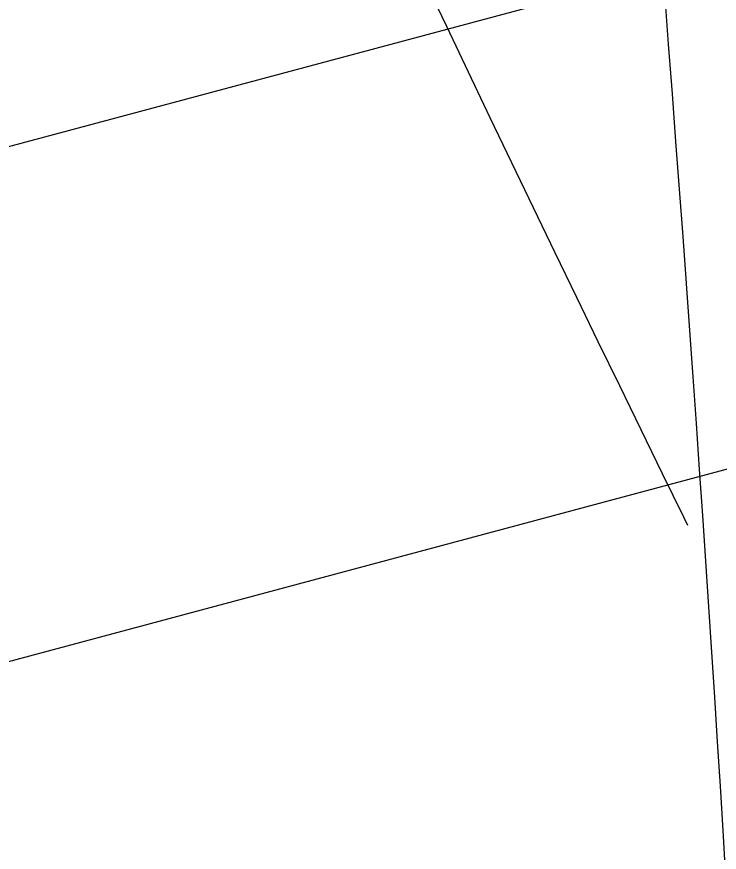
# Model space of a CAD drawing. Header units: millimetres. Extents: x 861 to 27901, y 673 to 17923.
# Drawn here: x 11936.823 to 11940.83, y 6135.455 to 6140.218 of the extents above; entities that cross this region are included whole.
import ezdxf

# ---------------------------------------------------------------- set-up
doc = ezdxf.new("R2010")
doc.units = ezdxf.units.MM
doc.header["$LTSCALE"] = 33.3
doc.linetypes.add('HIDDEN', pattern=[1.905, 1.27, -0.635])
doc.layers.add('CAPA_1', color=7, linetype='Continuous')
doc.styles.add('SLDTEXTSTYLE0', font='TXT', dxfattribs={"width": 0.75})
doc.dimstyles.new('SLDDIMSTYLE0', dxfattribs={"dimtxt": 66.6, "dimasz": 66.6, "dimexe": 0, "dimexo": 0.0625, "dimgap": 16.65, "dimtad": 2, "dimdec": 0, "dimlfac": 1.261261, "dimrnd": 1e-09, "dimzin": 12, "dimdsep": 46, "dimtxsty": 'SLDTEXTSTYLE0', "dimsah": 1, "dimcen": 0.09, "dimadec": 0, "dimazin": 3, "dimtfac": 1, "dimtdec": 0, "dimtofl": 0, "dimtmove": 0, "dimatfit": 3, "dimfxl": 1, "dimfrac": 2, "dimtolj": 1, "dimtzin": 12, "dimarcsym": 0})

# ---------------------------------------------------------------- blocks, each defined once
blk = doc.blocks.new('_D_13')
at = {"layer": 'CAPA_1', "transparency": 16777216}
for p, q in [((9823.1741, 6912.2458), (14695.3197, 6912.2458)), ((14662.0197, 6912.2458), (14662.0197, 5357.9842)), ((14240.1813, 5357.9842), (14695.3197, 5357.9842))]:
    blk.add_line(p, q, dxfattribs=at)
for points in [[(14662.0197, 6912.2458), (14651.7735, 6845.6458), (14672.2658, 6845.6458)], [(14662.0197, 5357.9842), (14672.2658, 5424.5842), (14651.7735, 5424.5842)]]:
    blk.add_solid(points, dxfattribs=at)
at = {"layer": 'CAPA_1', "transparency": 16777216, "insert": (14576.1677, 6036.695), "char_height": 66.6, "attachment_point": 1, "rotation": 90, "style": 'SLDTEXTSTYLE0'}
blk.add_mtext('1960', dxfattribs=at)

msp = doc.modelspace()

# ---------------------------------------------------------------- linework, layer by layer
at = {"color": 1, "linetype": 'HIDDEN', "lineweight": 18}
for p, q in [((11934.4996, 6135.9326), (12110.6431, 6183.1301)), ((11791.3195, 6100.502), (11940.6586, 6140.5173))]:
    msp.add_line(p, q, dxfattribs=at)
for points, knots in [([(11938.5919, 6160.4839), (11939.4479, 6158.582), (11941.1528, 6154.7944), (11943.6965, 6149.1915), (11946.1666, 6143.845), (11948.5141, 6138.8677), (11950.6591, 6134.4645), (11952.5784, 6130.7133), (11954.243, 6127.6486), (11955.588, 6125.3478), (11956.6739, 6123.6306), (11957.5545, 6122.3329), (11958.4053, 6121.1851), (11959.279, 6120.1169), (11960.3178, 6119.0003), (11961.6778, 6117.8142), (11963.3414, 6116.773), (11965.0837, 6116.1335), (11966.6818, 6115.8946), (11968.002, 6115.914), (11969.3416, 6116.1544), (11970.599, 6116.6007), (11971.828, 6117.2832), (11973.2126, 6118.4079), (11974.4574, 6120.0069), (11975.3231, 6121.8297), (11975.8145, 6123.4088), (11976.2032, 6125.1683), (11976.5132, 6127.5358), (11976.6842, 6130.8302), (11976.6712, 6134.5737), (11976.524, 6138.6864), (11976.2738, 6142.9217), (11975.9224, 6147.6635), (11975.5185, 6152.2594), (11975.1303, 6156.3904), (11974.8026, 6159.7893), (11974.4657, 6163.2635), (11974.1466, 6166.6288), (11973.9195, 6168.9236), (11973.8203, 6169.9253)], [0, 0, 0, 0, 0.041178, 0.082009, 0.122492, 0.162454, 0.201733, 0.238315, 0.271551, 0.301479, 0.323034, 0.342599, 0.360854, 0.377912, 0.396433, 0.415441, 0.438129, 0.46018, 0.474837, 0.487733, 0.498915, 0.510912, 0.524692, 0.540128, 0.565062, 0.587159, 0.606325, 0.624165, 0.658954, 0.698195, 0.74129, 0.775211, 0.810407, 0.846985, 0.884856, 0.910352, 0.933482, 0.954001, 0.979921, 1, 1, 1, 1]), ([(11917.1474, 6154.7401), (11917.9417, 6152.9758), (11919.5288, 6149.4501), (11921.9098, 6144.2033), (11924.2445, 6139.1366), (11926.4884, 6134.3458), (11928.5801, 6130.0101), (11930.4986, 6126.1876), (11932.2327, 6122.9299), (11933.7763, 6120.2101), (11935.166, 6117.9719), (11936.4278, 6116.1255), (11937.7885, 6114.3929), (11939.3285, 6112.7929), (11941.0191, 6111.5157), (11942.5686, 6110.7482), (11944.0513, 6110.3162), (11945.4885, 6110.1239), (11947.0259, 6110.2068), (11948.6381, 6110.6236), (11950.1477, 6111.364), (11951.442, 6112.3776), (11952.707, 6113.8019), (11953.6705, 6115.532), (11954.2926, 6117.3369), (11954.6772, 6119.0224), (11954.9202, 6120.6139), (11955.0956, 6122.4058), (11955.2144, 6124.7298), (11955.242, 6127.7796), (11955.1504, 6131.208), (11954.9743, 6134.7836), (11954.7505, 6138.2212), (11954.4384, 6142.4211), (11954.0128, 6147.3791), (11953.4869, 6153.0533), (11952.9335, 6158.6729), (11952.5601, 6162.3664), (11952.3769, 6164.1782)], [0, 0, 0, 0, 0.03823, 0.076396, 0.114498, 0.152367, 0.189961, 0.225828, 0.259597, 0.2912, 0.320741, 0.348418, 0.376024, 0.404215, 0.430998, 0.452746, 0.464404, 0.477117, 0.493207, 0.507447, 0.523364, 0.539111, 0.553735, 0.580121, 0.603691, 0.624961, 0.644499, 0.667023, 0.694545, 0.727034, 0.764442, 0.792122, 0.820193, 0.847732, 0.887844, 0.926642, 0.964015, 1, 1, 1, 1]), ([(11938.6489, 6159.9353), (11938.7412, 6159.048), (11938.9653, 6156.8933), (11939.3412, 6153.3034), (11939.7747, 6149.0031), (11940.1924, 6144.372), (11940.5704, 6139.7789), (11940.8593, 6135.574), (11941.0588, 6131.8811), (11941.1533, 6128.715), (11941.1618, 6126.0857), (11941.0761, 6123.9769), (11940.9437, 6122.5205), (11940.8089, 6121.7014), (11940.7422, 6121.4496), (11940.9078, 6121.8409), (11941.6476, 6122.8722), (11942.9164, 6123.7945), (11944.2367, 6124.2729), (11945.3203, 6124.4463), (11946.3231, 6124.418), (11947.2279, 6124.2356), (11947.9254, 6123.9691), (11948.3703, 6123.7209), (11948.5651, 6123.5795), (11948.5838, 6123.5623), (11948.297, 6123.8634), (11947.721, 6124.603), (11946.8856, 6125.8141), (11945.86, 6127.4552), (11944.6012, 6129.6496), (11943.0878, 6132.4565), (11941.336, 6135.9033), (11939.4073, 6139.8569), (11937.3888, 6144.1674), (11935.2949, 6148.7358), (11933.1432, 6153.5122), (11931.6717, 6156.7883), (11930.9326, 6158.4339)], [0, 0, 0, 0, 0.020283, 0.049247, 0.08265, 0.120659, 0.15976, 0.197462, 0.233628, 0.268357, 0.301517, 0.333083, 0.362072, 0.388415, 0.412175, 0.435138, 0.460064, 0.485637, 0.498148, 0.510893, 0.524769, 0.539932, 0.556518, 0.572598, 0.586754, 0.598981, 0.62036, 0.643142, 0.667946, 0.695936, 0.727181, 0.761799, 0.799674, 0.839321, 0.879065, 0.919084, 0.959357, 1, 1, 1, 1])]:
    msp.add_open_spline(points, degree=3, knots=knots, dxfattribs=at)

# ---------------------------------------------------------------- dimensions: what is measured, and where the dimension line sits
at = {"layer": 'CAPA_1'}
dim = msp.add_linear_dim(base=(14662.0197, 5357.9842), p1=(9780.8831, 6912.2458), p2=(14197.8903, 5357.9842), angle=90, dimstyle='SLDDIMSTYLE0', dxfattribs=at)
dim.commit()
dim.dimension.update_dxf_attribs({"geometry": '_D_13', "text_midpoint": (14662.0197, 6135.115), "dimtype": 160})

doc.saveas('drawing.dxf')
